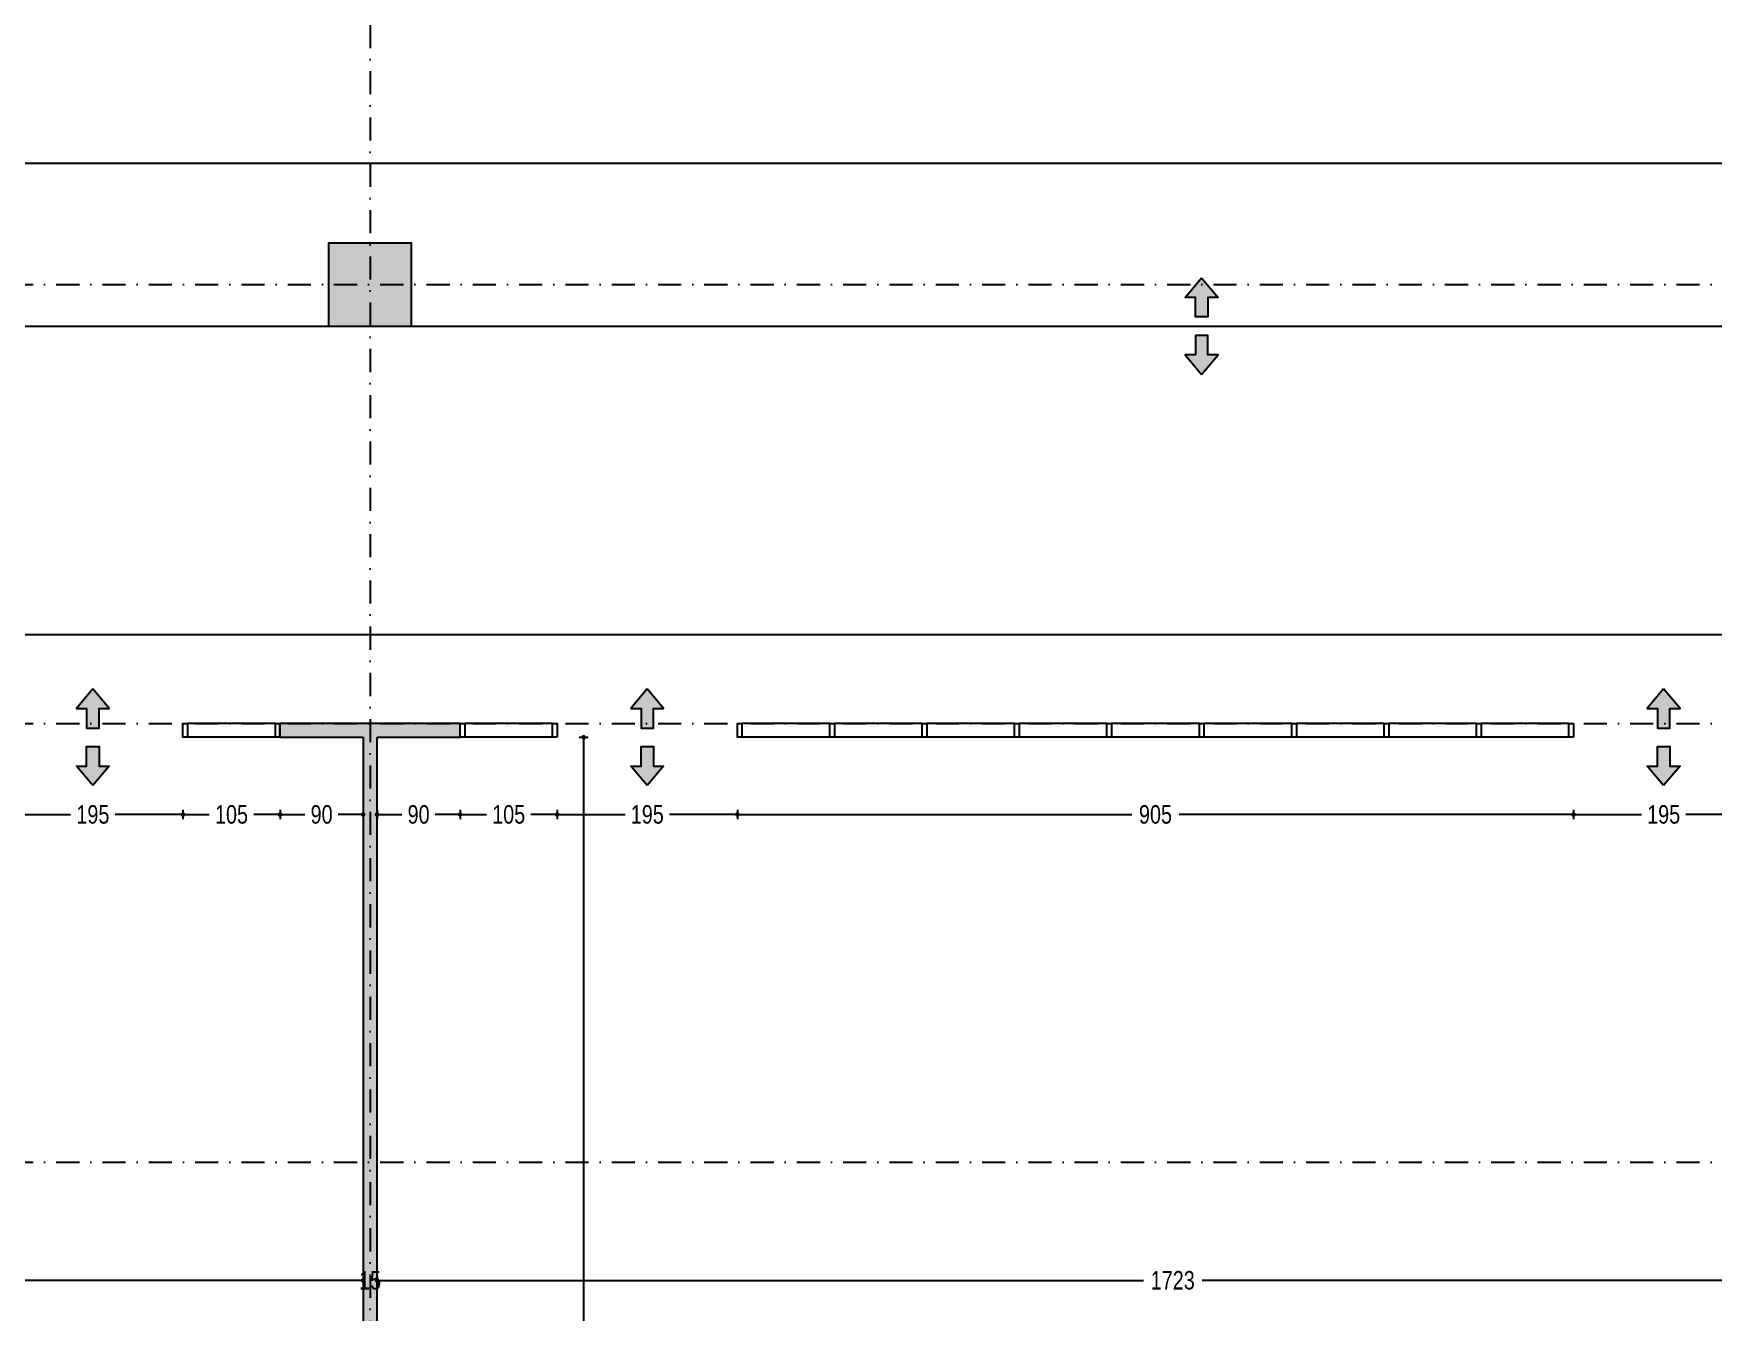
# Model space of a CAD drawing. Header units: centimetres. Extents: x 26569 to 160723, y -3143 to 14565.
# Drawn here: x 59515 to 61333, y 2351 to 3735 of the extents above; entities that cross this region are included whole.
import ezdxf

# ---------------------------------------------------------------- set-up
doc = ezdxf.new("R2010")
doc.units = ezdxf.units.CM
doc.header["$LTSCALE"] = 100
doc.linetypes.add('DASHDOT2', pattern=[0.5, 0.25, -0.125, 0, -0.125])
for name, color, linetype in [('A-ANNO-DIMS', 187, 'Continuous'), ('A-ANNO-GRID', 155, 'DASHDOT2'), ('A-ANNO-TEXT', 50, 'Continuous'), ('A-ELEV-01', 255, 'Continuous'), ('A-GLAZ-FRME', 12, 'Continuous'), ('A-GLAZ-FULL', 130, 'Continuous'), ('A-GLAZ-SILL', 8, 'Continuous'), ('A-WALL', 134, 'Continuous'), ('A-WALL-HTCH', 8, 'Continuous'), ('S-CONC', 5, 'Continuous'), ('S-HTCH', 8, 'Continuous')]:
    doc.layers.add(name, color=color, linetype=linetype)
doc.styles.add('Fields_100', font='act_simplex.shx', dxfattribs={"width": 0.8, "height": 20})
doc.dimstyles.new('FIELDS_100', dxfattribs={"dimscale": 0, "dimtxt": 20, "dimasz": 5, "dimexe": 5, "dimexo": 5, "dimgap": 5, "dimtad": 0, "dimdec": 0, "dimzin": 0, "dimdsep": 46, "dimtxsty": 'Fields_100', "dimblk": 'DOT', "dimcen": 0.09, "dimclrt": 50, "dimadec": 0, "dimazin": 0, "dimtfac": 1, "dimtdec": 0, "dimtix": 1, "dimtofl": 0, "dimtmove": 1, "dimatfit": 3, "dimfxl": 5, "dimfxlon": 1, "dimtolj": 1, "dimtzin": 0, "dimarcsym": 0})

# ---------------------------------------------------------------- blocks, each defined once
blk = doc.blocks.new('_Dot')
at = {"color": 0, "linetype": 'ByBlock', "lineweight": -2}
blk.add_line((-0.5, 0), (-1, 0), dxfattribs=at)
at = {"color": 0, "linetype": 'ByBlock', "const_width": 0.5}
blk.add_lwpolyline([(-0.25, 0, 1), (0.25, 0, 1)], format="xyb", close=True, dxfattribs=at)
blk = doc.blocks.new('*D145')
at = {"layer": 'A-ANNO-DIMS', "color": 0, "lineweight": -2, "transparency": 16777216}
for p, q in [((60105.6, 2973.6), (60115.6, 2973.6)), ((60110.6, 2968.6), (60110.6, 2290.3)), ((60110.6, 1548.6), (60110.6, 2226.9)), ((60105.6, 1543.6), (60115.6, 1543.6))]:
    blk.add_line(p, q, dxfattribs=at)
at = {"layer": 'DEFPOINTS', "color": 0, "transparency": 16777216}
for p in [(59887, 2973.6), (60110.6, 2973.6), (59887, 1543.6)]:
    blk.add_point(p, dxfattribs=at)
at = {"layer": 'A-ANNO-DIMS', "color": 0, "lineweight": -2, "transparency": 16777216, "xscale": 5, "yscale": 5, "zscale": 5}
for p, rotation in [((60110.6, 2973.6), 90), ((60110.6, 1543.6), 270)]:
    blk.add_blockref('_Dot', p, dxfattribs=dict(at, rotation=rotation))
at = {"layer": 'A-ANNO-DIMS', "color": 50, "transparency": 16777216, "insert": (60110.6, 2258.6), "char_height": 20, "attachment_point": 5, "rotation": 90, "style": 'Fields_100'}
blk.add_mtext('\\A1;1430', dxfattribs=at)
blk = doc.blocks.new('*D374')
at = {"layer": 'A-ANNO-DIMS', "color": 0, "lineweight": -2, "transparency": 16777216}
for p, q in [((58072, 3079.9), (58072, 3089.9)), ((58077, 3084.9), (64346.4, 3084.9)), ((70694.5, 3084.9), (64425, 3084.9)), ((70699.5, 3079.9), (70699.5, 3089.9))]:
    blk.add_line(p, q, dxfattribs=at)
at = {"layer": 'DEFPOINTS', "color": 0, "transparency": 16777216}
for p in [(70699.5, 3084.9), (58072, 2988.6), (70699.5, 2988.6)]:
    blk.add_point(p, dxfattribs=at)
at = {"layer": 'A-ANNO-DIMS', "color": 0, "lineweight": -2, "transparency": 16777216, "xscale": 5, "yscale": 5, "zscale": 5, "rotation": 180}
blk.add_blockref('_Dot', (58072, 3084.9), dxfattribs=at)
at = {"layer": 'A-ANNO-DIMS', "color": 0, "lineweight": -2, "transparency": 16777216, "xscale": 5, "yscale": 5, "zscale": 5}
blk.add_blockref('_Dot', (70699.5, 3084.9), dxfattribs=at)
at = {"layer": 'A-ANNO-DIMS', "color": 50, "transparency": 16777216, "insert": (64385.7, 3084.9), "char_height": 20, "attachment_point": 5, "style": 'Fields_100'}
blk.add_mtext('\\A1;12628', dxfattribs=at)
blk = doc.blocks.new('*D308')
at = {"layer": 'A-ANNO-DIMS', "color": 0, "lineweight": -2, "transparency": 16777216}
for p, q in [((59954.5, 1514.5), (59954.5, 1504.5)), ((59959.5, 1509.5), (60750.3, 1509.5)), ((61604.5, 1509.5), (60813.6, 1509.5)), ((61609.5, 1514.5), (61609.5, 1504.5))]:
    blk.add_line(p, q, dxfattribs=at)
at = {"layer": 'DEFPOINTS', "color": 0, "transparency": 16777216}
for p in [(61609.5, 2973.6), (59954.5, 1593.6), (61609.5, 1509.5)]:
    blk.add_point(p, dxfattribs=at)
at = {"layer": 'A-ANNO-DIMS', "color": 0, "lineweight": -2, "transparency": 16777216, "xscale": 5, "yscale": 5, "zscale": 5, "rotation": 180}
blk.add_blockref('_Dot', (59954.5, 1509.5), dxfattribs=at)
at = {"layer": 'A-ANNO-DIMS', "color": 0, "lineweight": -2, "transparency": 16777216, "xscale": 5, "yscale": 5, "zscale": 5}
blk.add_blockref('_Dot', (61609.5, 1509.5), dxfattribs=at)
at = {"layer": 'A-ANNO-DIMS', "color": 50, "transparency": 16777216, "insert": (60782, 1509.5), "char_height": 20, "attachment_point": 5, "style": 'Fields_100'}
blk.add_mtext('\\A1;1655', dxfattribs=at)
blk = doc.blocks.new('*D88')
at = {"layer": 'A-ANNO-DIMS', "color": 0, "lineweight": -2, "transparency": 16777216}
for p, q in [((58087, 2390.7), (58087, 2380.7)), ((58092, 2385.7), (58947.8, 2385.7)), ((59867, 2385.7), (59011.1, 2385.7)), ((59872, 2390.7), (59872, 2380.7))]:
    blk.add_line(p, q, dxfattribs=at)
at = {"layer": 'DEFPOINTS', "color": 0, "transparency": 16777216}
for p in [(58087, 2973.6), (59872, 2528.6), (59872, 2385.7)]:
    blk.add_point(p, dxfattribs=at)
at = {"layer": 'A-ANNO-DIMS', "color": 0, "lineweight": -2, "transparency": 16777216, "xscale": 5, "yscale": 5, "zscale": 5, "rotation": 180}
blk.add_blockref('_Dot', (58087, 2385.7), dxfattribs=at)
at = {"layer": 'A-ANNO-DIMS', "color": 0, "lineweight": -2, "transparency": 16777216, "xscale": 5, "yscale": 5, "zscale": 5}
blk.add_blockref('_Dot', (59872, 2385.7), dxfattribs=at)
at = {"layer": 'A-ANNO-DIMS', "color": 50, "transparency": 16777216, "insert": (58979.5, 2385.7), "char_height": 20, "attachment_point": 5, "style": 'Fields_100'}
blk.add_mtext('\\A1;1785', dxfattribs=at)
blk = doc.blocks.new('*D89')
at = {"layer": 'A-ANNO-DIMS', "color": 0, "lineweight": -2, "transparency": 16777216}
for p, q in [((59867, 2385.7), (59862, 2385.7)), ((59872, 2390.7), (59872, 2380.7)), ((59887, 2390.7), (59887, 2380.7)), ((59892, 2385.7), (59897, 2385.7))]:
    blk.add_line(p, q, dxfattribs=at)
at = {"layer": 'DEFPOINTS', "color": 0, "transparency": 16777216}
for p in [(59872, 2528.6), (59887, 2528.6), (59887, 2385.7)]:
    blk.add_point(p, dxfattribs=at)
at = {"layer": 'A-ANNO-DIMS', "color": 0, "lineweight": -2, "transparency": 16777216, "xscale": 5, "yscale": 5, "zscale": 5}
blk.add_blockref('_Dot', (59872, 2385.7), dxfattribs=at)
at = {"layer": 'A-ANNO-DIMS', "color": 0, "lineweight": -2, "transparency": 16777216, "xscale": 5, "yscale": 5, "zscale": 5, "rotation": 180}
blk.add_blockref('_Dot', (59887, 2385.7), dxfattribs=at)
at = {"layer": 'A-ANNO-DIMS', "color": 50, "transparency": 16777216, "insert": (59879.5, 2385.7), "char_height": 20, "attachment_point": 5, "style": 'Fields_100'}
blk.add_mtext('\\A1;15', dxfattribs=at)
blk = doc.blocks.new('*D90')
at = {"layer": 'A-ANNO-DIMS', "color": 0, "lineweight": -2, "transparency": 16777216}
for p, q in [((59887, 2390.7), (59887, 2380.7)), ((59892, 2385.7), (60716.6, 2385.7)), ((61604.5, 2385.7), (60779.9, 2385.7)), ((61609.5, 2390.7), (61609.5, 2380.7))]:
    blk.add_line(p, q, dxfattribs=at)
at = {"layer": 'DEFPOINTS', "color": 0, "transparency": 16777216}
for p in [(61609.5, 2973.6), (59887, 2528.6), (61609.5, 2385.7)]:
    blk.add_point(p, dxfattribs=at)
at = {"layer": 'A-ANNO-DIMS', "color": 0, "lineweight": -2, "transparency": 16777216, "xscale": 5, "yscale": 5, "zscale": 5, "rotation": 180}
blk.add_blockref('_Dot', (59887, 2385.7), dxfattribs=at)
at = {"layer": 'A-ANNO-DIMS', "color": 0, "lineweight": -2, "transparency": 16777216, "xscale": 5, "yscale": 5, "zscale": 5}
blk.add_blockref('_Dot', (61609.5, 2385.7), dxfattribs=at)
at = {"layer": 'A-ANNO-DIMS', "color": 50, "transparency": 16777216, "insert": (60748.2, 2385.7), "char_height": 20, "attachment_point": 5, "style": 'Fields_100'}
blk.add_mtext('\\A1;1723', dxfattribs=at)
blk = doc.blocks.new('*D245')
at = {"layer": 'A-ANNO-DIMS', "color": 0, "lineweight": -2, "transparency": 16777216}
for p, q in [((59482, 2895), (59482, 2885)), ((59677, 2895), (59677, 2885)), ((59487, 2890), (59555.4, 2890)), ((59672, 2890), (59603.5, 2890))]:
    blk.add_line(p, q, dxfattribs=at)
at = {"layer": 'DEFPOINTS', "color": 0, "transparency": 16777216}
for p in [(59482, 2973.6), (59677, 2973.6), (59677, 2890)]:
    blk.add_point(p, dxfattribs=at)
at = {"layer": 'A-ANNO-DIMS', "color": 0, "lineweight": -2, "transparency": 16777216, "xscale": 5, "yscale": 5, "zscale": 5, "rotation": 180}
blk.add_blockref('_Dot', (59482, 2890), dxfattribs=at)
at = {"layer": 'A-ANNO-DIMS', "color": 0, "lineweight": -2, "transparency": 16777216, "xscale": 5, "yscale": 5, "zscale": 5}
blk.add_blockref('_Dot', (59677, 2890), dxfattribs=at)
at = {"layer": 'A-ANNO-DIMS', "color": 50, "transparency": 16777216, "insert": (59579.5, 2890), "char_height": 20, "attachment_point": 5, "style": 'Fields_100'}
blk.add_mtext('\\A1;195', dxfattribs=at)
blk = doc.blocks.new('*D246')
at = {"layer": 'A-ANNO-DIMS', "color": 0, "lineweight": -2, "transparency": 16777216}
for p, q in [((59677, 2895), (59677, 2885)), ((59782, 2895), (59782, 2885)), ((59682, 2890), (59705.4, 2890)), ((59777, 2890), (59753.5, 2890))]:
    blk.add_line(p, q, dxfattribs=at)
at = {"layer": 'DEFPOINTS', "color": 0, "transparency": 16777216}
for p in [(59677, 2973.6), (59782, 2973.6), (59782, 2890)]:
    blk.add_point(p, dxfattribs=at)
at = {"layer": 'A-ANNO-DIMS', "color": 0, "lineweight": -2, "transparency": 16777216, "xscale": 5, "yscale": 5, "zscale": 5, "rotation": 180}
blk.add_blockref('_Dot', (59677, 2890), dxfattribs=at)
at = {"layer": 'A-ANNO-DIMS', "color": 0, "lineweight": -2, "transparency": 16777216, "xscale": 5, "yscale": 5, "zscale": 5}
blk.add_blockref('_Dot', (59782, 2890), dxfattribs=at)
at = {"layer": 'A-ANNO-DIMS', "color": 50, "transparency": 16777216, "insert": (59729.5, 2890), "char_height": 20, "attachment_point": 5, "style": 'Fields_100'}
blk.add_mtext('\\A1;105', dxfattribs=at)
blk = doc.blocks.new('*D248')
at = {"layer": 'A-ANNO-DIMS', "color": 0, "lineweight": -2, "transparency": 16777216}
for p, q in [((59887, 2895), (59887, 2885)), ((59977, 2895), (59977, 2885)), ((59892, 2890), (59914, 2890)), ((59972, 2890), (59949.9, 2890))]:
    blk.add_line(p, q, dxfattribs=at)
at = {"layer": 'DEFPOINTS', "color": 0, "transparency": 16777216}
for p in [(59887, 2973.6), (59977, 2973.6), (59977, 2890)]:
    blk.add_point(p, dxfattribs=at)
at = {"layer": 'A-ANNO-DIMS', "color": 0, "lineweight": -2, "transparency": 16777216, "xscale": 5, "yscale": 5, "zscale": 5, "rotation": 180}
blk.add_blockref('_Dot', (59887, 2890), dxfattribs=at)
at = {"layer": 'A-ANNO-DIMS', "color": 0, "lineweight": -2, "transparency": 16777216, "xscale": 5, "yscale": 5, "zscale": 5}
blk.add_blockref('_Dot', (59977, 2890), dxfattribs=at)
at = {"layer": 'A-ANNO-DIMS', "color": 50, "transparency": 16777216, "insert": (59932, 2890), "char_height": 20, "attachment_point": 5, "style": 'Fields_100'}
blk.add_mtext('\\A1;90', dxfattribs=at)
blk = doc.blocks.new('*D249')
at = {"layer": 'A-ANNO-DIMS', "color": 0, "lineweight": -2, "transparency": 16777216}
for p, q in [((59977, 2895), (59977, 2885)), ((60082, 2895), (60082, 2885)), ((59982, 2890), (60005.4, 2890)), ((60077, 2890), (60053.5, 2890))]:
    blk.add_line(p, q, dxfattribs=at)
at = {"layer": 'DEFPOINTS', "color": 0, "transparency": 16777216}
for p in [(59977, 2973.6), (60082, 2973.6), (60082, 2890)]:
    blk.add_point(p, dxfattribs=at)
at = {"layer": 'A-ANNO-DIMS', "color": 0, "lineweight": -2, "transparency": 16777216, "xscale": 5, "yscale": 5, "zscale": 5, "rotation": 180}
blk.add_blockref('_Dot', (59977, 2890), dxfattribs=at)
at = {"layer": 'A-ANNO-DIMS', "color": 0, "lineweight": -2, "transparency": 16777216, "xscale": 5, "yscale": 5, "zscale": 5}
blk.add_blockref('_Dot', (60082, 2890), dxfattribs=at)
at = {"layer": 'A-ANNO-DIMS', "color": 50, "transparency": 16777216, "insert": (60029.5, 2890), "char_height": 20, "attachment_point": 5, "style": 'Fields_100'}
blk.add_mtext('\\A1;105', dxfattribs=at)
blk = doc.blocks.new('*D250')
at = {"layer": 'A-ANNO-DIMS', "color": 0, "lineweight": -2, "transparency": 16777216}
for p, q in [((60082, 2895), (60082, 2885)), ((60277, 2895), (60277, 2885)), ((60087, 2890), (60155.4, 2890)), ((60272, 2890), (60203.5, 2890))]:
    blk.add_line(p, q, dxfattribs=at)
at = {"layer": 'DEFPOINTS', "color": 0, "transparency": 16777216}
for p in [(60082, 2973.6), (60277, 2973.6), (60277, 2890)]:
    blk.add_point(p, dxfattribs=at)
at = {"layer": 'A-ANNO-DIMS', "color": 0, "lineweight": -2, "transparency": 16777216, "xscale": 5, "yscale": 5, "zscale": 5, "rotation": 180}
blk.add_blockref('_Dot', (60082, 2890), dxfattribs=at)
at = {"layer": 'A-ANNO-DIMS', "color": 0, "lineweight": -2, "transparency": 16777216, "xscale": 5, "yscale": 5, "zscale": 5}
blk.add_blockref('_Dot', (60277, 2890), dxfattribs=at)
at = {"layer": 'A-ANNO-DIMS', "color": 50, "transparency": 16777216, "insert": (60179.5, 2890), "char_height": 20, "attachment_point": 5, "style": 'Fields_100'}
blk.add_mtext('\\A1;195', dxfattribs=at)
blk = doc.blocks.new('*D251')
at = {"layer": 'A-ANNO-DIMS', "color": 0, "lineweight": -2, "transparency": 16777216}
for p, q in [((60277, 2895), (60277, 2885)), ((61182, 2895), (61182, 2885)), ((60282, 2890), (60703.9, 2890)), ((61177, 2890), (60755, 2890))]:
    blk.add_line(p, q, dxfattribs=at)
at = {"layer": 'DEFPOINTS', "color": 0, "transparency": 16777216}
for p in [(60277, 2973.6), (61182, 2973.6), (61182, 2890)]:
    blk.add_point(p, dxfattribs=at)
at = {"layer": 'A-ANNO-DIMS', "color": 0, "lineweight": -2, "transparency": 16777216, "xscale": 5, "yscale": 5, "zscale": 5, "rotation": 180}
blk.add_blockref('_Dot', (60277, 2890), dxfattribs=at)
at = {"layer": 'A-ANNO-DIMS', "color": 0, "lineweight": -2, "transparency": 16777216, "xscale": 5, "yscale": 5, "zscale": 5}
blk.add_blockref('_Dot', (61182, 2890), dxfattribs=at)
at = {"layer": 'A-ANNO-DIMS', "color": 50, "transparency": 16777216, "insert": (60729.5, 2890), "char_height": 20, "attachment_point": 5, "style": 'Fields_100'}
blk.add_mtext('\\A1;905', dxfattribs=at)
blk = doc.blocks.new('*D252')
at = {"layer": 'A-ANNO-DIMS', "color": 0, "lineweight": -2, "transparency": 16777216}
for p, q in [((61182, 2895), (61182, 2885)), ((61377, 2895), (61377, 2885)), ((61187, 2890), (61255.4, 2890)), ((61372, 2890), (61303.5, 2890))]:
    blk.add_line(p, q, dxfattribs=at)
at = {"layer": 'DEFPOINTS', "color": 0, "transparency": 16777216}
for p in [(61182, 2973.6), (61377, 2973.6), (61377, 2890)]:
    blk.add_point(p, dxfattribs=at)
at = {"layer": 'A-ANNO-DIMS', "color": 0, "lineweight": -2, "transparency": 16777216, "xscale": 5, "yscale": 5, "zscale": 5, "rotation": 180}
blk.add_blockref('_Dot', (61182, 2890), dxfattribs=at)
at = {"layer": 'A-ANNO-DIMS', "color": 0, "lineweight": -2, "transparency": 16777216, "xscale": 5, "yscale": 5, "zscale": 5}
blk.add_blockref('_Dot', (61377, 2890), dxfattribs=at)
at = {"layer": 'A-ANNO-DIMS', "color": 50, "transparency": 16777216, "insert": (61279.5, 2890), "char_height": 20, "attachment_point": 5, "style": 'Fields_100'}
blk.add_mtext('\\A1;195', dxfattribs=at)
blk = doc.blocks.new('*D409')
at = {"layer": 'A-ANNO-DIMS', "color": 0, "lineweight": -2, "transparency": 16777216}
for p, q in [((52634.5, 3590.2), (52634.5, 3600.2)), ((70724.5, 3590.2), (70724.5, 3600.2)), ((52639.5, 3595.2), (61640.2, 3595.2)), ((70719.5, 3595.2), (61718.8, 3595.2))]:
    blk.add_line(p, q, dxfattribs=at)
at = {"layer": 'DEFPOINTS', "color": 0, "transparency": 16777216}
for p in [(70724.5, 3595.2), (52634.5, 3418.6), (70724.5, 3418.6)]:
    blk.add_point(p, dxfattribs=at)
at = {"layer": 'A-ANNO-DIMS', "color": 0, "lineweight": -2, "transparency": 16777216, "xscale": 5, "yscale": 5, "zscale": 5, "rotation": 180}
blk.add_blockref('_Dot', (52634.5, 3595.2), dxfattribs=at)
at = {"layer": 'A-ANNO-DIMS', "color": 0, "lineweight": -2, "transparency": 16777216, "xscale": 5, "yscale": 5, "zscale": 5}
blk.add_blockref('_Dot', (70724.5, 3595.2), dxfattribs=at)
at = {"layer": 'A-ANNO-DIMS', "color": 50, "transparency": 16777216, "insert": (61679.5, 3595.2), "char_height": 20, "attachment_point": 5, "style": 'Fields_100'}
blk.add_mtext('\\A1;18090', dxfattribs=at)
blk = doc.blocks.new('*D706')
at = {"layer": 'A-ANNO-DIMS', "color": 0, "lineweight": -2, "transparency": 16777216}
for p, q in [((59782, 2895), (59782, 2885)), ((59872, 2895), (59872, 2885)), ((59787, 2890), (59809, 2890)), ((59867, 2890), (59844.9, 2890))]:
    blk.add_line(p, q, dxfattribs=at)
at = {"layer": 'DEFPOINTS', "color": 0, "transparency": 16777216}
for p in [(59782, 2973.6), (59872, 2973.6), (59872, 2890)]:
    blk.add_point(p, dxfattribs=at)
at = {"layer": 'A-ANNO-DIMS', "color": 0, "lineweight": -2, "transparency": 16777216, "xscale": 5, "yscale": 5, "zscale": 5, "rotation": 180}
blk.add_blockref('_Dot', (59782, 2890), dxfattribs=at)
at = {"layer": 'A-ANNO-DIMS', "color": 0, "lineweight": -2, "transparency": 16777216, "xscale": 5, "yscale": 5, "zscale": 5}
blk.add_blockref('_Dot', (59872, 2890), dxfattribs=at)
at = {"layer": 'A-ANNO-DIMS', "color": 50, "transparency": 16777216, "insert": (59827, 2890), "char_height": 20, "attachment_point": 5, "style": 'Fields_100'}
blk.add_mtext('\\A1;90', dxfattribs=at)

msp = doc.modelspace()

# ---------------------------------------------------------------- hatches: boundary and pattern name
at = {"layer": 'A-ANNO-TEXT'}
h = msp.add_hatch(color=256, dxfattribs=at)
h.dxf.hatch_style = 1
h.paths.add_polyline_path([(60779.48, 3470.89), (60797.18, 3449.74), (60786.21, 3449.74), (60786.21, 3428.59), (60772.74, 3428.59), (60772.74, 3449.74), (60761.77, 3449.74)])
h = msp.add_hatch(color=256, dxfattribs=at)
h.dxf.hatch_style = 1
h.paths.add_polyline_path([(60779.48, 3366.29), (60797.18, 3387.44), (60786.21, 3387.44), (60786.21, 3408.59), (60772.74, 3408.59), (60772.74, 3387.44), (60761.77, 3387.44)])
h = msp.add_hatch(color=256, dxfattribs=at)
h.dxf.hatch_style = 1
h.paths.add_polyline_path([(59579.48, 3025.89), (59561.77, 3004.74), (59572.74, 3004.74), (59572.74, 2983.59), (59586.21, 2983.59), (59586.21, 3004.74), (59597.18, 3004.74)])
h = msp.add_hatch(color=256, dxfattribs=at)
h.dxf.hatch_style = 1
h.paths.add_polyline_path([(60179.48, 3025.89), (60161.77, 3004.74), (60172.74, 3004.74), (60172.74, 2983.59), (60186.21, 2983.59), (60186.21, 3004.74), (60197.18, 3004.74)])
h = msp.add_hatch(color=256, dxfattribs=at)
h.dxf.hatch_style = 1
h.paths.add_polyline_path([(61279.48, 3025.89), (61261.77, 3004.74), (61272.74, 3004.74), (61272.74, 2983.59), (61286.21, 2983.59), (61286.21, 3004.74), (61297.18, 3004.74)])
h = msp.add_hatch(color=256, dxfattribs=at)
h.dxf.hatch_style = 1
h.paths.add_polyline_path([(59579.48, 2921.29), (59561.77, 2942.44), (59572.74, 2942.44), (59572.74, 2963.59), (59586.21, 2963.59), (59586.21, 2942.44), (59597.18, 2942.44)])
h = msp.add_hatch(color=256, dxfattribs=at)
h.dxf.hatch_style = 1
h.paths.add_polyline_path([(60179.48, 2921.29), (60161.77, 2942.44), (60172.74, 2942.44), (60172.74, 2963.59), (60186.21, 2963.59), (60186.21, 2942.44), (60197.18, 2942.44)])
h = msp.add_hatch(color=256, dxfattribs=at)
h.dxf.hatch_style = 1
h.paths.add_polyline_path([(61279.48, 2921.29), (61261.77, 2942.44), (61272.74, 2942.44), (61272.74, 2963.59), (61286.21, 2963.59), (61286.21, 2942.44), (61297.18, 2942.44)])
at = {"layer": 'A-WALL-HTCH'}
h = msp.add_hatch(dxfattribs=at)
h.set_pattern_fill('DASH', color=256)
h.set_pattern_definition([(0, (-26454.6308, -0.018), (3.175, 3.175), [3.175, -3.175])])
h.paths.add_polyline_path([(59924.48, 1608.59), (59924.48, 1593.59), (59954.48, 1593.59), (59954.48, 1663.59), (59939.48, 1663.59), (59939.48, 1623.59), (59819.48, 1623.59), (59819.48, 1823.59), (59939.48, 1823.59), (59939.48, 1763.59), (59954.48, 1763.59), (59954.48, 2068.59), (59886.98, 2068.59), (59886.98, 2973.59), (59976.98, 2973.59), (59976.98, 2988.59), (59781.98, 2988.59), (59781.98, 2973.59), (59871.98, 2973.59), (59871.98, 2068.59), (59804.48, 2068.59), (59804.48, 2013.59), (59819.48, 2013.59), (59819.48, 2053.59), (59939.48, 2053.59), (59939.48, 1853.59), (59819.48, 1853.59), (59819.48, 1913.59), (59804.48, 1913.59), (59804.48, 1593.59), (59834.48, 1593.59), (59834.48, 1608.59)])
at = {"layer": 'S-HTCH'}
h = msp.add_hatch(dxfattribs=at)
h.set_pattern_fill('ANSI33', color=256)
h.set_pattern_definition([(45, (47244.2896, 5721.5606), (-4.490128, 4.490128), []), (45, (47248.78, 5721.5606), (-4.490128, 4.490128), [3.175, -1.5875])])
h.paths.add_polyline_path([(63434.48, 1518.59), (63524.48, 1518.59), (63524.48, 1608.59), (63434.48, 1608.59)])
h.paths.add_polyline_path([(63434.48, 7218.59), (63524.48, 7218.59), (63524.48, 7308.59), (63434.48, 7308.59)])
h.paths.add_polyline_path([(61634.48, 1518.59), (61724.48, 1518.59), (61724.48, 1608.59), (61634.48, 1608.59)])
h.paths.add_polyline_path([(58034.48, 1518.59), (58124.48, 1518.59), (58124.48, 1608.59), (58034.48, 1608.59)])
h.paths.add_polyline_path([(61634.48, 7218.59), (61724.48, 7218.59), (61724.48, 7308.59), (61634.48, 7308.59)])
h.paths.add_polyline_path([(58034.48, 7218.59), (58124.48, 7218.59), (58124.48, 7308.59), (58034.48, 7308.59)])
h.paths.add_polyline_path([(63434.48, 3418.59), (63524.48, 3418.59), (63524.48, 3508.59), (63434.48, 3508.59)])
h.paths.add_polyline_path([(63434.48, 5318.59), (63524.48, 5318.59), (63524.48, 5408.59), (63434.48, 5408.59)])
h.paths.add_polyline_path([(61634.48, 3418.59), (61724.48, 3418.59), (61724.48, 3508.59), (61634.48, 3508.59)])
h.paths.add_polyline_path([(58034.48, 3418.59), (58124.48, 3418.59), (58124.48, 3508.59), (58034.48, 3508.59)])
h.paths.add_polyline_path([(61634.48, 5318.59), (61724.48, 5318.59), (61724.48, 5408.59), (61634.48, 5408.59)])
h.paths.add_polyline_path([(58034.48, 5318.59), (58124.48, 5318.59), (58124.48, 5408.59), (58034.48, 5408.59)])
h.paths.add_polyline_path([(68834.48, 3418.59), (68924.48, 3418.59), (68924.48, 3508.59), (68834.48, 3508.59)])
h.paths.add_polyline_path([(68834.48, 5318.59), (68924.48, 5318.59), (68924.48, 5408.59), (68834.48, 5408.59)])
h.paths.add_polyline_path([(67034.48, 3418.59), (67124.48, 3418.59), (67124.48, 3508.59), (67034.48, 3508.59)])
h.paths.add_polyline_path([(67034.48, 5318.59), (67124.48, 5318.59), (67124.48, 5408.59), (67034.48, 5408.59)])
h.paths.add_polyline_path([(65234.48, 3418.59), (65324.48, 3418.59), (65324.48, 3508.59), (65234.48, 3508.59)])
h.paths.add_polyline_path([(65234.48, 5318.59), (65324.48, 5318.59), (65324.48, 5408.59), (65234.48, 5408.59)])
h.paths.add_polyline_path([(61534.48, 3418.59), (61624.48, 3418.59), (61624.48, 3508.59), (61534.48, 3508.59)])
h.paths.add_polyline_path([(61534.48, 5318.59), (61624.48, 5318.59), (61624.48, 5408.59), (61534.48, 5408.59)])
h.paths.add_polyline_path([(59834.48, 3418.59), (59924.48, 3418.59), (59924.48, 3508.59), (59834.48, 3508.59)])
h.paths.add_polyline_path([(59834.48, 5318.59), (59924.48, 5318.59), (59924.48, 5408.59), (59834.48, 5408.59)])
h.paths.add_polyline_path([(56234.48, 3418.59), (56324.48, 3418.59), (56324.48, 3508.59), (56234.48, 3508.59)])
h.paths.add_polyline_path([(56234.48, 5318.59), (56324.48, 5318.59), (56324.48, 5408.59), (56234.48, 5408.59)])
h.paths.add_polyline_path([(54434.48, 3418.59), (54524.48, 3418.59), (54524.48, 3508.59), (54434.48, 3508.59)])
h.paths.add_polyline_path([(54434.48, 5318.59), (54524.48, 5318.59), (54524.48, 5408.59), (54434.48, 5408.59)])
h.paths.add_polyline_path([(52634.48, 3418.59), (52724.48, 3418.59), (52724.48, 3508.59), (52634.48, 3508.59)])
h.paths.add_polyline_path([(52634.48, 5318.59), (52724.48, 5318.59), (52724.48, 5408.59), (52634.48, 5408.59)])
h.paths.add_polyline_path([(70634.48, 5318.59), (70724.48, 5318.59), (70724.48, 5408.59), (70634.48, 5408.59)])
h.paths.add_polyline_path([(70634.48, 3418.59), (70724.48, 3418.59), (70724.48, 3508.59), (70634.48, 3508.59)])
h.paths.add_polyline_path([(70634.48, 1518.59), (70724.48, 1518.59), (70724.48, 1608.59), (70634.48, 1608.59)])
h.paths.add_polyline_path([(68834.48, 1518.59), (68924.48, 1518.59), (68924.48, 1608.59), (68834.48, 1608.59)])
h.paths.add_polyline_path([(67034.48, 1518.59), (67124.48, 1518.59), (67124.48, 1608.59), (67034.48, 1608.59)])
h.paths.add_polyline_path([(65234.48, 1518.59), (65324.48, 1518.59), (65324.48, 1608.59), (65234.48, 1608.59)])
h.paths.add_polyline_path([(61534.48, 1518.59), (61624.48, 1518.59), (61624.48, 1608.59), (61534.48, 1608.59)])
h.paths.add_polyline_path([(59834.48, 1518.59), (59924.48, 1518.59), (59924.48, 1608.59), (59834.48, 1608.59)])
h.paths.add_polyline_path([(56234.48, 1518.59), (56324.48, 1518.59), (56324.48, 1608.59), (56234.48, 1608.59)])
h.paths.add_polyline_path([(54434.48, 1518.59), (54524.48, 1518.59), (54524.48, 1608.59), (54434.48, 1608.59)])
h.paths.add_polyline_path([(52634.48, 1518.59), (52724.48, 1518.59), (52724.48, 1608.59), (52634.48, 1608.59)])
h.paths.add_polyline_path([(70634.48, 7218.59), (70724.48, 7218.59), (70724.48, 7308.59), (70634.48, 7308.59)])
h.paths.add_polyline_path([(68834.48, 7218.59), (68924.48, 7218.59), (68924.48, 7308.59), (68834.48, 7308.59)])
h.paths.add_polyline_path([(67034.48, 7218.59), (67124.48, 7218.59), (67124.48, 7308.59), (67034.48, 7308.59)])
h.paths.add_polyline_path([(65234.48, 7218.59), (65324.48, 7218.59), (65324.48, 7308.59), (65234.48, 7308.59)])
h.paths.add_polyline_path([(61534.48, 7218.59), (61624.48, 7218.59), (61624.48, 7308.59), (61534.48, 7308.59)])
h.paths.add_polyline_path([(59834.48, 7218.59), (59924.48, 7218.59), (59924.48, 7308.59), (59834.48, 7308.59)])
h.paths.add_polyline_path([(56234.48, 7218.59), (56324.48, 7218.59), (56324.48, 7308.59), (56234.48, 7308.59)])
h.paths.add_polyline_path([(54434.48, 7218.59), (54524.48, 7218.59), (54524.48, 7308.59), (54434.48, 7308.59)])
h.paths.add_polyline_path([(52634.48, 7218.59), (52724.48, 7218.59), (52724.48, 7308.59), (52634.48, 7308.59)])

# ---------------------------------------------------------------- linework, layer by layer
at = {"layer": 'A-ANNO-GRID'}
for p, q in [((59879.48, 8203.59), (59879.48, 1476.25)), ((49419.63, 3463.59), (71224.48, 3463.59)), ((49419.63, 2988.59), (71224.48, 2988.59)), ((49419.63, 2513.59), (71224.48, 2513.59))]:
    msp.add_line(p, q, dxfattribs=at)
at = {"layer": 'A-ANNO-TEXT'}
for points in [[(60779.48, 3470.89), (60797.18, 3449.74), (60786.21, 3449.74), (60786.21, 3428.59), (60772.74, 3428.59), (60772.74, 3449.74), (60761.77, 3449.74)], [(60779.48, 3366.29), (60797.18, 3387.44), (60786.21, 3387.44), (60786.21, 3408.59), (60772.74, 3408.59), (60772.74, 3387.44), (60761.77, 3387.44)], [(59579.48, 3025.89), (59561.77, 3004.74), (59572.74, 3004.74), (59572.74, 2983.59), (59586.21, 2983.59), (59586.21, 3004.74), (59597.18, 3004.74)], [(60179.48, 3025.89), (60161.77, 3004.74), (60172.74, 3004.74), (60172.74, 2983.59), (60186.21, 2983.59), (60186.21, 3004.74), (60197.18, 3004.74)], [(61279.48, 3025.89), (61261.77, 3004.74), (61272.74, 3004.74), (61272.74, 2983.59), (61286.21, 2983.59), (61286.21, 3004.74), (61297.18, 3004.74)], [(59579.48, 2921.29), (59561.77, 2942.44), (59572.74, 2942.44), (59572.74, 2963.59), (59586.21, 2963.59), (59586.21, 2942.44), (59597.18, 2942.44)], [(60179.48, 2921.29), (60161.77, 2942.44), (60172.74, 2942.44), (60172.74, 2963.59), (60186.21, 2963.59), (60186.21, 2942.44), (60197.18, 2942.44)], [(61279.48, 2921.29), (61261.77, 2942.44), (61272.74, 2942.44), (61272.74, 2963.59), (61286.21, 2963.59), (61286.21, 2942.44), (61297.18, 2942.44)]]:
    msp.add_lwpolyline(points, close=True, dxfattribs=at)
at = {"layer": 'A-ELEV-01'}
for p, q in [((58124.48, 3418.59), (59834.48, 3418.59)), ((59924.48, 3418.59), (61534.48, 3418.59))]:
    msp.add_line(p, q, dxfattribs=at)
at = {"layer": 'A-GLAZ-FRME'}
for points in [[(59681.98, 2973.59), (59676.98, 2973.59), (59676.98, 2988.59), (59681.98, 2988.59)], [(59781.98, 2973.59), (59776.98, 2973.59), (59776.98, 2988.59), (59781.98, 2988.59)], [(59981.98, 2973.59), (59976.98, 2973.59), (59976.98, 2988.59), (59981.98, 2988.59)], [(60081.98, 2973.59), (60076.98, 2973.59), (60076.98, 2988.59), (60081.98, 2988.59)], [(60281.98, 2973.59), (60276.98, 2973.59), (60276.98, 2988.59), (60281.98, 2988.59)], [(60381.98, 2973.59), (60376.98, 2973.59), (60376.98, 2988.59), (60381.98, 2988.59)], [(60481.98, 2973.59), (60476.98, 2973.59), (60476.98, 2988.59), (60481.98, 2988.59)], [(60581.98, 2973.59), (60576.98, 2973.59), (60576.98, 2988.59), (60581.98, 2988.59)], [(60681.98, 2973.59), (60676.98, 2973.59), (60676.98, 2988.59), (60681.98, 2988.59)], [(60781.98, 2973.59), (60776.98, 2973.59), (60776.98, 2988.59), (60781.98, 2988.59)], [(60881.98, 2973.59), (60876.98, 2973.59), (60876.98, 2988.59), (60881.98, 2988.59)], [(60981.98, 2973.59), (60976.98, 2973.59), (60976.98, 2988.59), (60981.98, 2988.59)], [(61081.98, 2973.59), (61076.98, 2973.59), (61076.98, 2988.59), (61081.98, 2988.59)], [(61181.98, 2973.59), (61176.98, 2973.59), (61176.98, 2988.59), (61181.98, 2988.59)]]:
    msp.add_lwpolyline(points, close=True, dxfattribs=at)
at = {"layer": 'A-GLAZ-FULL'}
for p, q in [((60076.98, 2988.59), (59981.98, 2988.59)), ((60376.98, 2988.59), (60281.98, 2988.59)), ((60476.98, 2988.59), (60381.98, 2988.59)), ((60576.98, 2988.59), (60481.98, 2988.59)), ((60676.98, 2988.59), (60581.98, 2988.59)), ((60776.98, 2988.59), (60681.98, 2988.59)), ((60876.98, 2988.59), (60781.98, 2988.59)), ((60976.98, 2988.59), (60881.98, 2988.59)), ((61076.98, 2988.59), (60981.98, 2988.59)), ((61176.98, 2988.59), (61081.98, 2988.59))]:
    msp.add_line(p, q, dxfattribs=at)
msp.add_lwpolyline([(59776.98, 2988.59), (59681.98, 2988.59)], dxfattribs=at)
at = {"layer": 'A-GLAZ-SILL'}
for p, q in [((59776.98, 2973.59), (59681.98, 2973.59)), ((60076.98, 2973.59), (59981.98, 2973.59)), ((60376.98, 2973.59), (60281.98, 2973.59)), ((60476.98, 2973.59), (60381.98, 2973.59)), ((60576.98, 2973.59), (60481.98, 2973.59)), ((60676.98, 2973.59), (60581.98, 2973.59)), ((60776.98, 2973.59), (60681.98, 2973.59)), ((60876.98, 2973.59), (60781.98, 2973.59)), ((60976.98, 2973.59), (60881.98, 2973.59)), ((61076.98, 2973.59), (60981.98, 2973.59)), ((61176.98, 2973.59), (61081.98, 2973.59))]:
    msp.add_line(p, q, dxfattribs=at)
at = {"layer": 'A-WALL'}
for p, q in [((59781.98, 2973.59), (59871.98, 2973.59)), ((59871.98, 2973.59), (59871.98, 2068.59)), ((59886.98, 2068.59), (59886.98, 2973.59)), ((59886.98, 2973.59), (59976.98, 2973.59))]:
    msp.add_line(p, q, dxfattribs=at)
for points in [[(59976.98, 2988.59), (59781.98, 2988.59)], [(59781.98, 2973.59), (59781.98, 2988.59)], [(59976.98, 2973.59), (59976.98, 2988.59)], [(59976.98, 2973.59), (59976.98, 2988.59)], [(60276.98, 2973.59), (60276.98, 2988.59)]]:
    msp.add_lwpolyline(points, dxfattribs=at)
at = {"layer": 'S-CONC'}
msp.add_lwpolyline([(59834.48, 3418.59), (59924.48, 3418.59), (59924.48, 3508.59), (59834.48, 3508.59)], close=True, dxfattribs=at)

# ---------------------------------------------------------------- dimensions: what is measured, and where the dimension line sits
at = {"layer": 'A-ANNO-DIMS'}
for base, p1, p2, picture, middle in [((70724.48, 3595.2), (52634.48, 3418.59), (70724.48, 3418.59), '*D409', (61679.48, 3595.2)), ((70699.47635264, 3084.87659092), (58071.97635264, 2988.59325813), (70699.47635264, 2988.59325813), '*D374', (64385.72635264, 3084.87659092)), ((59871.98, 2385.74), (58086.98, 2973.59), (59871.98, 2528.59), '*D88', (58979.48, 2385.74)), ((59676.98, 2889.98), (59481.98, 2973.59), (59676.98, 2973.59), '*D245', (59579.48, 2889.98)), ((59781.98, 2889.98), (59676.98, 2973.59), (59781.98, 2973.59), '*D246', (59729.48, 2889.98)), ((59871.98, 2889.98), (59781.98, 2973.59), (59871.98, 2973.59), '*D706', (59826.98, 2889.98)), ((61609.47635264, 2385.7410603), (59886.97635264, 2528.59325813), (61609.47635264, 2973.59325813), '*D90', (60748.22635264, 2385.7410603)), ((59976.98, 2889.98), (59886.98, 2973.59), (59976.98, 2973.59), '*D248', (59931.98, 2889.98)), ((61609.48, 1509.46), (59954.48, 1593.59), (61609.48, 2973.59), '*D308', (60781.98, 1509.46)), ((60081.98, 2889.98), (59976.98, 2973.59), (60081.98, 2973.59), '*D249', (60029.48, 2889.98)), ((60276.98, 2889.98), (60081.98, 2973.59), (60276.98, 2973.59), '*D250', (60179.48, 2889.98)), ((61181.98, 2889.98), (60276.98, 2973.59), (61181.98, 2973.59), '*D251', (60729.48, 2889.98)), ((61376.98, 2889.98), (61181.98, 2973.59), (61376.98, 2973.59), '*D252', (61279.48, 2889.98)), ((59886.98, 2385.74), (59871.98, 2528.59), (59886.98, 2528.59), '*D89', (59879.48, 2385.74))]:
    dim = msp.add_linear_dim(base=base, p1=p1, p2=p2, dimstyle='FIELDS_100', override={"dimscale": 1}, dxfattribs=at)
    dim.commit()
    dim.dimension.update_dxf_attribs({"geometry": picture, "text_midpoint": middle})
dim = msp.add_linear_dim(base=(60110.57, 2973.59), p1=(59886.98, 1543.59), p2=(59886.98, 2973.59), angle=90, dimstyle='FIELDS_100', override={"dimscale": 1}, dxfattribs=at)
dim.commit()
dim.dimension.update_dxf_attribs({"geometry": '*D145', "text_midpoint": (60110.57, 2258.59)})

doc.saveas('drawing.dxf')
